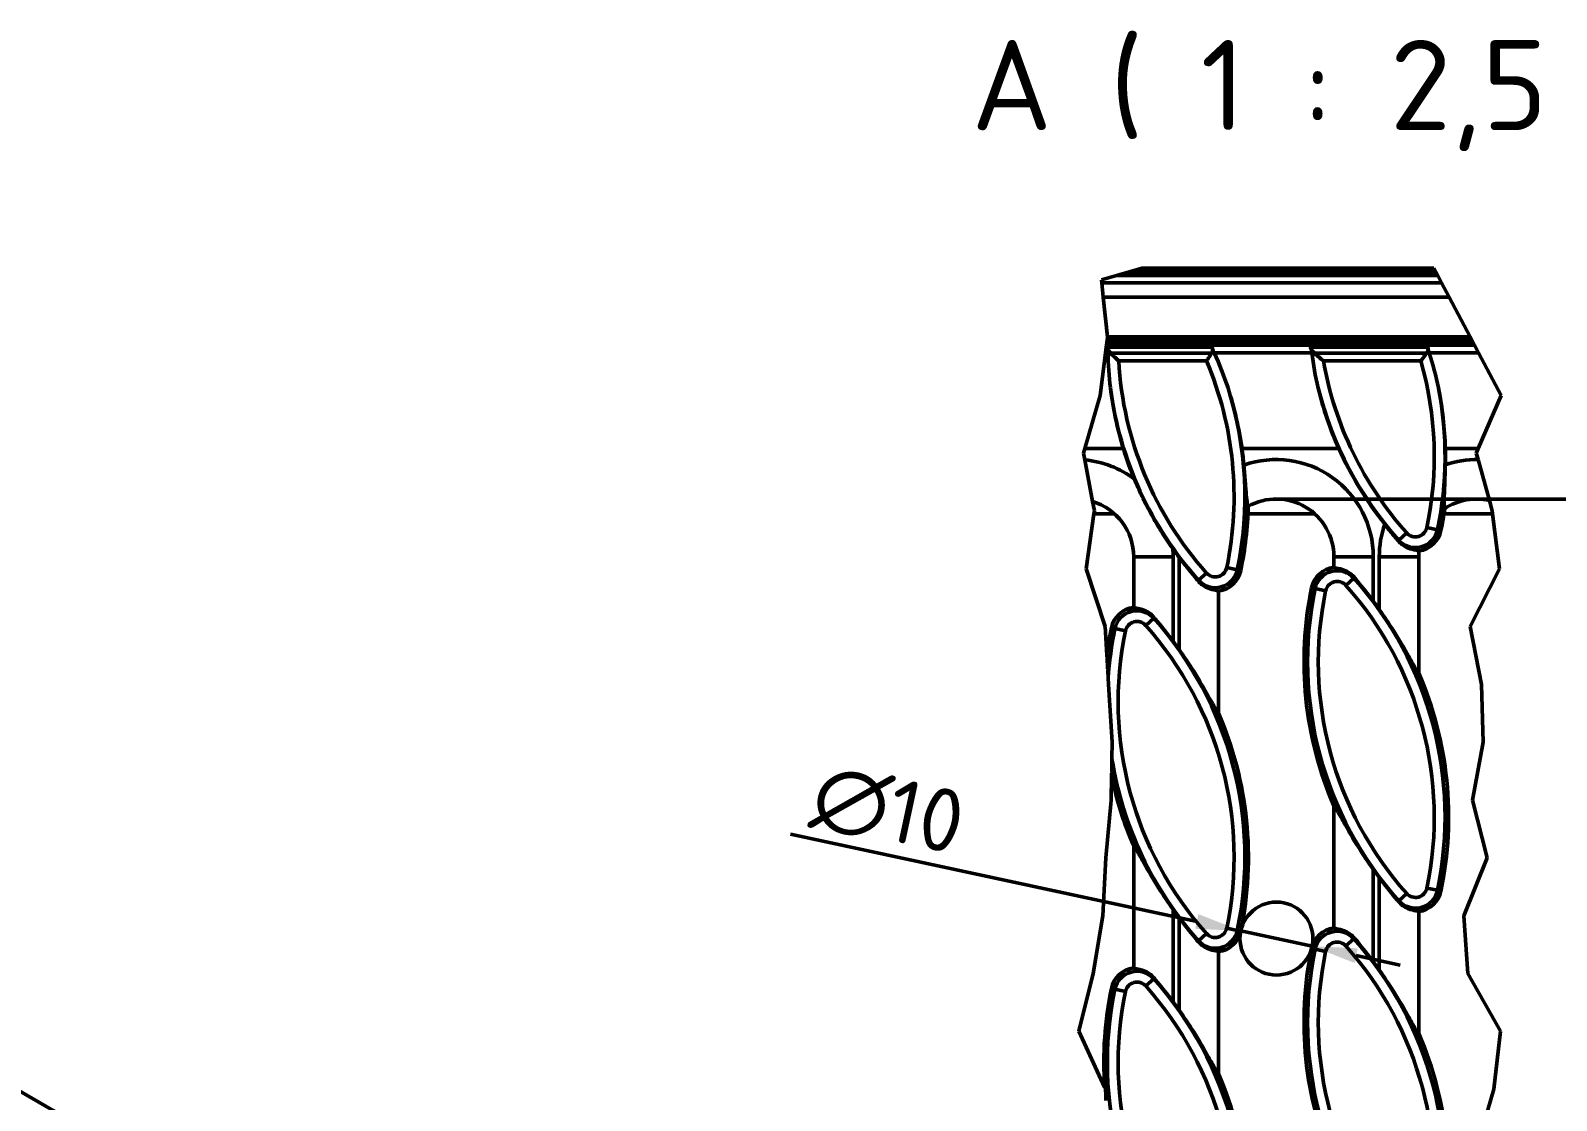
# Model space of a CAD drawing. Header units: millimetres. Extents: x 0 to 2219, y -32 to 1188.
# Drawn here: x 370.5 to 539.9, y 165.8 to 284.5 of the extents above; entities that cross this region are included whole.
import ezdxf

# ---------------------------------------------------------------- set-up
doc = ezdxf.new("R2010")
doc.units = ezdxf.units.MM
doc.header["$LTSCALE"] = 2
doc.layers.get('Defpoints').update_dxf_attribs({"lineweight": 50})
for name, color, linetype, lineweight in [('Bemaßung (ISO)', 7, 'Continuous', 50), ('Bruchlinie (ISO)', 7, 'Continuous', 50), ('Sichtbar (ISO)', 7, 'Continuous', 50), ('Sichtbar schmal (ISO)', 7, 'Continuous', 50), ('Skizziergeometrie (ISO)', 7, 'Continuous', 50), ('Symbol (ISO)', 7, 'Continuous', 50)]:
    doc.layers.add(name, color=color, linetype=linetype, lineweight=lineweight)
doc.styles.add('TXT 3_5', font='isocpeur.ttf')
doc.styles.add('TXT 5_0', font='isocpeur.ttf')
doc.dimstyles.new('Anrin Standard (DIN)', dxfattribs={"dimscale": 2, "dimtxt": 3.5, "dimasz": 2.5, "dimexe": 2, "dimexo": 0, "dimgap": 0.8, "dimtad": 1, "dimrnd": 1e-08, "dimtxsty": 'TXT 3_5', "dimcen": 0.09, "dimdle": 10, "dimclrd": 256, "dimclre": 256, "dimclrt": 256, "dimadec": 0, "dimazin": 2, "dimtfac": 0.714286, "dimtmove": 0, "dimatfit": 3, "dimfxl": 1, "dimtolj": 1, "dimlwd": -1, "dimlwe": -1, "dimarcsym": 0})

# ---------------------------------------------------------------- blocks, each defined once
blk = doc.blocks.new('*D41')
at = {"layer": 'Bemaßung (ISO)', "transparency": 16777216}
for p, q in [((508.81, 232.5), (557.85, 232.5)), ((553.85, 227.5), (553.85, 117.5)), ((508.81, 112.5), (557.85, 112.5))]:
    blk.add_line(p, q, dxfattribs=at)
for points in [[(553.01, 227.5), (554.68, 227.5), (553.85, 232.5)], [(553.01, 117.5), (554.68, 117.5), (553.85, 112.5)]]:
    blk.add_solid(points, dxfattribs=at)
at = {"layer": 'Defpoints', "color": 0, "transparency": 16777216}
for p in [(508.81, 232.5), (508.81, 112.5), (553.85, 112.5)]:
    blk.add_point(p, dxfattribs=at)
at = {"layer": 'Bemaßung (ISO)', "transparency": 16777216, "insert": (545.25, 166.55), "char_height": 7, "attachment_point": 1, "rotation": 90, "style": 'TXT 3_5'}
blk.add_mtext('\\A1;150', dxfattribs=at)
blk = doc.blocks.new('*D42')
at = {"layer": 'Bemaßung (ISO)', "transparency": 16777216}
for p, q in [((499.99, 185.64), (454.91, 195.32)), ((512.8, 182.9), (504.88, 184.6)), ((517.69, 181.85), (522.58, 180.8))]:
    blk.add_line(p, q, dxfattribs=at)
for points in [[(500.17, 186.46), (499.82, 184.83), (504.88, 184.6)], [(517.86, 182.66), (517.51, 181.03), (512.8, 182.9)]]:
    blk.add_solid(points, dxfattribs=at)
at = {"layer": 'Defpoints', "color": 0, "transparency": 16777216}
for p in [(504.88, 184.6), (512.8, 182.9)]:
    blk.add_point(p, dxfattribs=at)
at = {"layer": 'Bemaßung (ISO)', "transparency": 16777216, "insert": (458.28, 203.39), "char_height": 7, "attachment_point": 1, "rotation": 347.8887, "style": 'TXT 3_5'}
blk.add_mtext('\\A1;∅10', dxfattribs=at)

msp = doc.modelspace()

# ---------------------------------------------------------------- linework, layer by layer
at = {"layer": 'Bruchlinie (ISO)'}
for p, q in [((491.0714, 257.3015), (492.4908, 257.7015)), ((493.9101, 258.1015), (492.4908, 257.7015)), ((526.5236, 257.7015), (526.312, 258.1015)), ((526.5236, 257.7015), (526.7353, 257.3015)), ((489.4065, 256.8323), (491.0714, 257.3015)), ((489.441, 256.5015), (489.4065, 256.8323)), ((489.441, 256.5015), (489.4431, 256.481)), ((489.6076, 254.9015), (489.4431, 256.481)), ((526.7353, 257.3015), (527.1586, 256.5015)), ((527.1694, 256.481), (527.1586, 256.5015)), ((527.1694, 256.481), (528.0052, 254.9015)), ((490.0658, 250.5015), (489.6076, 254.9015)), ((528.0052, 254.9015), (530.3333, 250.5015)), ((489.9699, 249.5855), (489.8625, 248.7286)), ((489.9699, 249.5855), (490.0145, 249.9415)), ((490.0145, 249.9415), (490.0346, 250.1015)), ((490.0744, 250.4189), (490.0346, 250.1015)), ((490.0658, 250.5015), (490.0744, 250.4189)), ((530.545, 250.1015), (530.3333, 250.5015)), ((530.545, 250.1015), (530.6296, 249.9415)), ((530.6296, 249.9415), (530.818, 249.5855)), ((531.2714, 248.7286), (530.818, 249.5855)), ((489.2702, 244.0054), (489.8625, 248.7286)), ((531.2714, 248.7286), (533.7706, 244.0054)), ((487.5534, 238.1015), (489.2702, 244.0054)), ((533.7706, 244.0054), (531.2408, 238.1015)), ((487.4052, 237.592), (487.5534, 238.1015)), ((487.548, 236.8404), (487.4052, 237.592)), ((531.2408, 238.1015), (531.0225, 237.592)), ((531.0225, 237.592), (531.2187, 236.8817)), ((488.423, 232.2325), (487.548, 236.8404)), ((531.2187, 236.8817), (532.4742, 232.3367)), ((488.6231, 231.1786), (488.423, 232.2325)), ((532.4742, 232.3367), (532.7942, 231.1786)), ((487.7155, 224.7651), (488.5796, 230.8713)), ((488.5796, 230.8713), (488.6231, 231.1786)), ((532.7942, 231.1786), (532.8335, 230.8713)), ((532.8335, 230.8713), (533.6153, 224.7651)), ((489.8332, 218.3517), (487.7155, 224.7651)), ((533.6153, 224.7651), (530.3254, 218.3517)), ((490.0115, 215.2001), (489.8332, 218.3517)), ((530.3254, 218.3517), (531.6127, 211.9383)), ((490.1962, 211.9383), (490.1561, 212.6468)), ((490.6083, 205.5248), (490.1962, 211.9383)), ((531.6127, 211.9383), (531.7876, 205.5248)), ((490.5739, 203.6812), (490.6083, 205.5248)), ((531.7876, 205.5248), (530.5927, 199.1114)), ((490.4885, 199.1114), (490.5373, 201.7211)), ((489.8851, 192.6979), (490.4885, 199.1114)), ((530.5927, 199.1114), (532.2361, 192.6979)), ((489.5614, 186.2845), (489.8851, 192.6979)), ((532.2361, 192.6979), (529.638, 186.2845)), ((488.4782, 179.8711), (489.5614, 186.2845)), ((529.638, 186.2845), (530.0693, 179.8711)), ((486.9044, 173.4576), (488.4782, 179.8711)), ((530.0693, 179.8711), (533.6904, 173.4576)), ((489.7671, 167.271), (486.9044, 173.4576)), ((533.6904, 173.4576), (532.9522, 167.0442)), ((532.9522, 167.0442), (531.121, 160.6308))]:
    msp.add_line(p, q, dxfattribs=at)
for points, weights in [([(490.1561, 212.6468), (490.0842, 213.9171), (490.0115, 215.2001)], [1, 1.00051237148, 1.00000065586]), ([(490.5373, 201.7211), (490.5557, 202.706), (490.5739, 203.6812)], [1.00000041481, 1.00030102862, 1]), ([(489.8721, 167.0442), (489.8197, 167.1575), (489.7671, 167.271)], [1.00003495906, 1.00002240336, 1.00000015198]), ([(489.8962, 165.7848), (489.8841, 166.4152), (489.8721, 167.0442)], [1.00000380315, 1.00067987736, 1.00110971986])]:
    msp.add_rational_spline(points, weights, degree=2, dxfattribs=at)
at = {"layer": 'Sichtbar (ISO)'}
for p, q in [((526.312, 258.1015), (493.9101, 258.1015)), ((527.1586, 256.5015), (489.441, 256.5015)), ((528.0052, 254.9015), (489.6076, 254.9015)), ((530.6296, 249.9415), (490.0145, 249.9415)), ((490.0346, 250.1015), (530.545, 250.1015)), ((491.8445, 238.1015), (487.5534, 238.1015)), ((515.7563, 238.1015), (505.0144, 238.1015)), ((531.2408, 238.1015), (527.5844, 238.1015)), ((391.2896, 154.1523), (249.8683, 235.802)), ((492.9869, 226.1015), (492.9869, 220.485)), ((515.2091, 226.1015), (515.2091, 224.9295)), ((524.6313, 213.1956), (524.6313, 226.1015)), ((502.4091, 208.7512), (502.4091, 222.2958)), ((515.2091, 198.4741), (515.2091, 184.9295)), ((492.9869, 194.0297), (492.9869, 180.485)), ((524.6313, 173.1956), (524.6313, 186.7402)), ((502.4091, 168.7512), (502.4091, 182.2958))]:
    msp.add_line(p, q, dxfattribs=at)
for centre, radius, start, end in [((529.844, 250.0039), 39.82, 197.391839, 202.585849), ((465.552, 232.7769), 39.82, 5.029542, 7.684437), ((552.0662, 254.4484), 39.82, 204.237398, 218.421227), ((487.7742, 237.2214), 39.82, 358.699072, 1.266545), ((486.5869, 226.1015), 6.4, 0, 73.32799), ((508.8091, 226.1015), 6.4, 0, 118.988229), ((531.0313, 226.1015), 6.4, 76.970466, 123.182868), ((465.552, 232.7769), 40.1699, 348.215004, 358.463386), ((487.7742, 237.2214), 40.1699, 348.215004, 351.750855), ((524.2684, 229.6073), 2.8899, 277.862549, 348.215004), ((529.844, 250.0039), 39.82, 215.261188, 216.964052), ((531.0313, 226.1015), 6.4, 174.233737, 180), ((502.0461, 225.1629), 2.8899, 277.214909, 348.215004), ((515.572, 222.0624), 2.8899, 97.214909, 168.215004), ((552.0662, 214.4484), 40.1699, 168.215004, 203.432382), ((493.3498, 217.618), 2.8899, 97.214909, 168.215004), ((487.7742, 197.2214), 39.82, 35.357831, 36.964052), ((529.844, 210.0039), 40.1699, 168.215004, 172.567731), ((465.552, 192.7769), 39.82, 35.357831, 36.964052), ((487.7742, 197.2214), 40.1699, 348.215004, 23.432382), ((465.552, 192.7769), 40.1699, 348.215004, 23.432382), ((529.844, 210.0039), 40.1699, 191.89947, 203.432382), ((552.0662, 214.4484), 39.82, 215.357831, 216.964052), ((524.2684, 189.6073), 2.8899, 277.214909, 348.215004), ((529.844, 210.0039), 39.82, 215.357831, 216.964052), ((515.572, 182.0624), 2.8899, 97.214909, 168.215004), ((502.0461, 185.1629), 2.8899, 277.214909, 348.215004), ((552.0662, 174.4484), 40.1699, 168.215004, 203.432382), ((493.3498, 177.618), 2.8899, 97.214909, 168.215004), ((487.7742, 157.2214), 39.82, 35.357831, 36.964052), ((529.844, 170.0039), 40.1699, 168.215004, 183.901085), ((465.552, 152.7769), 39.82, 35.357831, 36.964052), ((487.7742, 157.2214), 40.1699, 348.215004, 23.432382), ((465.552, 152.7769), 40.1699, 348.215004, 23.432382)]:
    msp.add_arc(centre, radius, start, end, dxfattribs=at)
for centre, major_axis, ratio, start_param, end_param in [((509.7672, 246.4017), (-4.6354, 25.1068), 0.75916737, 1.33962574, 1.4938401), ((481.1023, 238.1427), (-10.0654, 26.3371), 0.82687488, 4.65059872, 4.79963169), ((532.483, 248.2932), (-7.8967, 24.3015), 0.75336516, 1.31331061, 1.46985558), ((505.7222, 240.7237), (-5.6282, 26.3175), 0.79843426, 4.69743, 4.84778186), ((529.844, 249.7429), (0, -39.7435), 0.99997843, 4.83649189, 5.00966029), ((465.552, 232.5152), (0, 39.8567), 0.99997843, 4.85301352, 5.02632966), ((552.0662, 254.1875), (0, -39.7143), 0.99997843, 4.95042115, 5.12941456), ((487.7742, 236.9598), (0, 39.8275), 0.99997843, 4.74105993, 4.91113298)]:
    msp.add_ellipse(centre, major_axis=major_axis, ratio=ratio, start_param=start_param, end_param=end_param, dxfattribs=at)
for points, knots in [([(490.0804, 249.3542), (490.0824, 249.3414), (490.0845, 249.3282), (490.0969, 249.2542), (490.1092, 249.1862), (490.1332, 249.0261), (490.144, 248.9328), (490.1493, 248.8276), (490.1497, 248.8183), (490.1503, 248.8048), (490.1504, 248.8006), (490.1507, 248.7932), (490.1508, 248.7901), (490.151, 248.784), (490.151, 248.7811), (490.1512, 248.7742), (490.1513, 248.7701), (490.1516, 248.7561), (490.1518, 248.746), (490.1519, 248.7335), (490.1519, 248.7311), (490.1519, 248.7286)], [-0.4521049801, -0.4521049801, -0.4521049801, -0.4521049801, -0.4451867768, -0.4451867768, -0.4144901446, -0.4144901446, -0.3781283898, -0.3781283898, -0.3745903288, -0.3745903288, -0.3729980042, -0.3729980042, -0.3718102693, -0.3718102693, -0.3707028209, -0.3707028209, -0.3691844322, -0.3691844322, -0.3653710314, -0.3653710314, -0.3644467005, -0.3644467005, -0.3644467005, -0.3644467005]), ([(490.4376, 248.6714), (490.3351, 248.7725), (490.2462, 248.8963), (490.1387, 249.1129), (490.1011, 249.2353), (490.0804, 249.3542)], [0.930732609, 0.930732609, 0.930732609, 0.930732609, 0.993776587, 0.993776587, 1.052486972, 1.052486972, 1.052486972, 1.052486972]), ([(501.7011, 249.3542), (501.7354, 249.2342), (501.7535, 249.1071), (501.7348, 248.8898), (501.698, 248.7705), (501.6353, 248.6714)], [0.028992712, 0.028992712, 0.028992712, 0.028992712, 0.089033756, 0.089033756, 0.144418619, 0.144418619, 0.144418619, 0.144418619]), ([(501.92, 248.7286), (501.9196, 248.7294), (501.9192, 248.7302), (501.9136, 248.7423), (501.9084, 248.7535), (501.9012, 248.7696), (501.899, 248.7744), (501.8954, 248.7826), (501.8938, 248.7861), (501.8909, 248.7927), (501.8896, 248.7958), (501.8864, 248.8032), (501.8845, 248.8074), (501.8781, 248.8222), (501.8736, 248.8329), (501.8307, 248.9361), (501.7986, 249.0281), (501.7537, 249.1725), (501.7385, 249.2261), (501.7162, 249.3034), (501.7086, 249.3296), (501.7011, 249.3542)], [-0.3672322555, -0.3672322555, -0.3672322555, -0.3672322555, -0.3668953656, -0.3668953656, -0.3622139698, -0.3622139698, -0.360233458, -0.360233458, -0.3588038923, -0.3588038923, -0.3575041427, -0.3575041427, -0.3557718645, -0.3557718645, -0.3514034205, -0.3514034205, -0.3134733518, -0.3134733518, -0.2891428124, -0.2891428124, -0.2755854269, -0.2755854269, -0.2755854269, -0.2755854269]), ([(512.6249, 249.3542), (512.628, 249.3427), (512.6313, 249.3308), (512.6519, 249.2572), (512.6725, 249.188), (512.715, 249.0271), (512.7364, 248.9339), (512.7538, 248.8283), (512.7553, 248.8188), (512.7574, 248.805), (512.7581, 248.8008), (512.7591, 248.7933), (512.7596, 248.7901), (512.7605, 248.784), (512.7609, 248.7811), (512.7619, 248.7741), (512.7624, 248.7701), (512.7643, 248.756), (512.7656, 248.7459), (512.7671, 248.7334), (512.7674, 248.731), (512.7677, 248.7286)], [-0.4467467386, -0.4467467386, -0.4467467386, -0.4467467386, -0.4404263191, -0.4404263191, -0.4085990158, -0.4085990158, -0.3717115307, -0.3717115307, -0.3680627673, -0.3680627673, -0.366431479, -0.366431479, -0.3652190699, -0.3652190699, -0.3640918051, -0.3640918051, -0.3625512047, -0.3625512047, -0.35870747, -0.35870747, -0.3577899213, -0.3577899213, -0.3577899213, -0.3577899213]), ([(513.0628, 248.6714), (512.9468, 248.7733), (512.8416, 248.8989), (512.7098, 249.1158), (512.6589, 249.2364), (512.6249, 249.3542)], [0.932626831, 0.932626831, 0.932626831, 0.932626831, 0.998911821, 0.998911821, 1.057838255, 1.057838255, 1.057838255, 1.057838255]), ([(525.6471, 249.3542), (525.6657, 249.2341), (525.6679, 249.1078), (525.6254, 248.891), (525.5758, 248.7709), (525.504, 248.6714)], [0.02841016, 0.02841016, 0.02841016, 0.02841016, 0.087675998, 0.087675998, 0.144490365, 0.144490365, 0.144490365, 0.144490365]), ([(525.783, 248.7286), (525.7821, 248.7313), (525.7813, 248.734), (525.7771, 248.7467), (525.7739, 248.7567), (525.7693, 248.7712), (525.768, 248.7757), (525.7656, 248.7834), (525.7646, 248.7867), (525.7626, 248.793), (525.7617, 248.7961), (525.7596, 248.8032), (525.7583, 248.8074), (525.7541, 248.8217), (525.7512, 248.8319), (525.7213, 248.938), (525.701, 249.0325), (525.6753, 249.1775), (525.6672, 249.2302), (525.6553, 249.3054), (525.6513, 249.3305), (525.6471, 249.3542)], [-0.3680676843, -0.3680676843, -0.3680676843, -0.3680676843, -0.3670030549, -0.3670030549, -0.3630100052, -0.3630100052, -0.3612482816, -0.3612482816, -0.3599482879, -0.3599482879, -0.358746313, -0.358746313, -0.3571139673, -0.3571139673, -0.3530936922, -0.3530936922, -0.3153576761, -0.3153576761, -0.2918493674, -0.2918493674, -0.2789952345, -0.2789952345, -0.2789952345, -0.2789952345]), ([(491.3253, 247.8228), (491.3238, 247.8243), (491.3222, 247.8257), (491.1848, 247.9556), (491.0484, 248.0852), (490.7929, 248.3292), (490.6715, 248.4458), (490.5176, 248.594), (490.4767, 248.6335), (490.4376, 248.6714)], [-0.00079701, -0.00079701, -0.00079701, -0.00079701, 0, 0, 0.070077303, 0.070077303, 0.136233773, 0.136233773, 0.161129525, 0.161129525, 0.161129525, 0.161129525]), ([(501.6353, 248.6714), (501.5862, 248.5961), (501.5317, 248.5126), (501.4136, 248.3324), (501.3499, 248.2355), (501.2178, 248.0349), (501.1492, 247.931), (501.0795, 247.8257), (501.0785, 247.8243), (501.0776, 247.8228)], [0.382982229, 0.382982229, 0.382982229, 0.382982229, 0.42713138, 0.42713138, 0.472833961, 0.472833961, 0.519503103, 0.519503103, 0.520160019, 0.520160019, 0.520160019, 0.520160019]), ([(514.059, 247.8228), (514.0572, 247.8243), (514.0555, 247.8257), (513.8919, 247.9633), (513.7289, 248.1013), (513.427, 248.3584), (513.284, 248.4809), (513.1228, 248.6196), (513.0924, 248.6458), (513.0628, 248.6714)], [-0.000850515, -0.000850515, -0.000850515, -0.000850515, 0, 0, 0.079303638, 0.079303638, 0.15301084, 0.15301084, 0.170541221, 0.170541221, 0.170541221, 0.170541221]), ([(525.504, 248.6714), (525.4544, 248.6045), (525.4, 248.5313), (525.2714, 248.3586), (525.1956, 248.2571), (525.0377, 248.0463), (524.9552, 247.9366), (524.8716, 247.8257), (524.8705, 247.8243), (524.8694, 247.8228)], [0.390745137, 0.390745137, 0.390745137, 0.390745137, 0.430988134, 0.430988134, 0.480959897, 0.480959897, 0.532341208, 0.532341208, 0.533027086, 0.533027086, 0.533027086, 0.533027086]), ([(505.2186, 236.2679), (505.2327, 236.1073), (505.2467, 235.9464), (505.3131, 235.1631), (505.3603, 234.5566), (505.4433, 233.494), (505.4796, 233.0329), (505.5503, 232.3296), (505.5842, 232.0699), (505.6493, 231.7876), (505.6776, 231.7195), (505.7075, 231.6997)], [-2.655256493, -2.655256493, -2.655256493, -2.655256493, -2.594613003, -2.594613003, -2.359292572, -2.359292572, -2.140854077, -2.140854077, -1.949475423, -1.949475423, -1.816570409, -1.816570409, -1.816570409, -1.816570409]), ([(527.5839, 236.3173), (527.5773, 236.0323), (527.57, 235.7473), (527.5419, 234.7845), (527.517, 234.1296), (527.4767, 233.0539), (527.4605, 232.6077), (527.4535, 231.9743), (527.4583, 231.7518), (527.4889, 231.5256), (527.506, 231.4738), (527.5285, 231.4579)], [-2.722822417, -2.722822417, -2.722822417, -2.722822417, -2.614029808, -2.614029808, -2.351259793, -2.351259793, -2.127811428, -2.127811428, -1.951431562, -1.951431562, -1.840039409, -1.840039409, -1.840039409, -1.840039409]), ([(497.3298, 227.0157), (497.2475, 227.1324), (497.1669, 227.2471), (496.6844, 227.9423), (496.2909, 228.5365), (495.6451, 229.5772), (495.3982, 229.9925), (494.9275, 230.8244), (494.7164, 231.2148), (494.2432, 232.1315), (493.9945, 232.6433), (493.5238, 233.664), (493.2968, 234.1845), (493.078, 234.7104)], [-4.266180029, -4.266180029, -4.266180029, -4.266180029, -4.221635639, -4.221635639, -3.990900174, -3.990900174, -3.837994707, -3.837994707, -3.69946469, -3.69946469, -3.52816137, -3.52816137, -3.355018436, -3.355018436, -3.355018436, -3.355018436]), ([(522.3458, 227.8893), (522.1995, 228.0645), (522.051, 228.2433), (521.5598, 228.8398), (521.2124, 229.2697), (520.8687, 229.7027)], [-1.216094438, -1.216094438, -1.216094438, -1.216094438, -1.125902361, -1.125902361, -0.919967957, -0.919967957, -0.919967957, -0.919967957]), ([(524.6637, 226.7445), (524.614, 226.7898), (524.4474, 226.8122), (524.0236, 226.894), (523.7703, 226.9514), (523.2643, 227.1564), (523.0227, 227.2844), (522.6296, 227.5873), (522.4807, 227.7278), (522.3458, 227.8893)], [-3.07038747, -3.07038747, -3.07038747, -3.07038747, -2.901341479, -2.901341479, -2.748096948, -2.748096948, -2.622729619, -2.622729619, -2.539880525, -2.539880525, -2.539880525, -2.539880525]), ([(500.1177, 223.4396), (500.0822, 223.4819), (500.0465, 223.5244), (499.4454, 224.2428), (498.8573, 224.9733), (498.2306, 225.7907), (498.1293, 225.9242), (498.0273, 226.0596)], [0.709582647, 0.709582647, 0.709582647, 0.709582647, 0.73010989, 0.73010989, 1.054656499, 1.054656499, 1.116700016, 1.116700016, 1.116700016, 1.116700016]), ([(515.2091, 224.9295), (515.2494, 224.8985), (515.3525, 224.8734), (515.7331, 224.7993), (516.0512, 224.7388), (516.5374, 224.5316), (516.6903, 224.4552), (516.9973, 224.2605), (517.1509, 224.1417), (517.3583, 223.945), (517.4307, 223.8681), (517.5005, 223.7857)], [0.043364886, 0.043364886, 0.043364886, 0.043364886, 0.19996601, 0.19996601, 0.399932019, 0.399932019, 0.475600656, 0.475600656, 0.551269293, 0.551269293, 0.592993875, 0.592993875, 0.592993875, 0.592993875]), ([(517.5005, 223.7857), (517.536, 223.7434), (517.5717, 223.7009), (518.1728, 222.9825), (518.7609, 222.252), (519.3875, 221.4346), (519.4889, 221.301), (519.5909, 221.1657)], [0.709582647, 0.709582647, 0.709582647, 0.709582647, 0.73010989, 0.73010989, 1.054656499, 1.054656499, 1.116700016, 1.116700016, 1.116700016, 1.116700016]), ([(502.4091, 222.2958), (502.3688, 222.3267), (502.2657, 222.3519), (501.8851, 222.426), (501.567, 222.4865), (501.0808, 222.6937), (500.9279, 222.7701), (500.6209, 222.9647), (500.4673, 223.0835), (500.2599, 223.2803), (500.1875, 223.3572), (500.1177, 223.4396)], [0.043364886, 0.043364886, 0.043364886, 0.043364886, 0.19996601, 0.19996601, 0.399932019, 0.399932019, 0.475600656, 0.475600656, 0.551269293, 0.551269293, 0.592993875, 0.592993875, 0.592993875, 0.592993875]), ([(492.9869, 220.485), (493.0272, 220.4541), (493.1303, 220.4289), (493.5108, 220.3549), (493.8289, 220.2943), (494.3152, 220.0872), (494.4681, 220.0107), (494.7751, 219.8161), (494.9287, 219.6973), (495.136, 219.5006), (495.2084, 219.4236), (495.2782, 219.3412)], [0.043364886, 0.043364886, 0.043364886, 0.043364886, 0.19996601, 0.19996601, 0.399932019, 0.399932019, 0.475600656, 0.475600656, 0.551269293, 0.551269293, 0.592993875, 0.592993875, 0.592993875, 0.592993875]), ([(520.2495, 220.2644), (520.7959, 219.4933), (521.3531, 218.6634), (522.492, 216.8563), (523.0586, 215.8796), (523.8274, 214.5054), (524.1525, 213.9054), (524.4277, 213.4448), (524.4895, 213.3469), (524.5816, 213.2235), (524.6136, 213.1942), (524.6313, 213.1956)], [-1.17413138, -1.17413138, -1.17413138, -1.17413138, -0.82821986, -0.82821986, -0.41657877, -0.41657877, -0.15549961, -0.15549961, -0.07774981, -0.07774981, -0.0059838, -0.0059838, -0.0059838, -0.0059838]), ([(495.2782, 219.3412), (495.3138, 219.2989), (495.3494, 219.2564), (495.9506, 218.538), (496.5386, 217.8075), (497.1653, 216.9901), (497.2667, 216.8566), (497.3687, 216.7212)], [0.709582647, 0.709582647, 0.709582647, 0.709582647, 0.73010989, 0.73010989, 1.054656499, 1.054656499, 1.116700016, 1.116700016, 1.116700016, 1.116700016]), ([(498.0273, 215.82), (498.5736, 215.0488), (499.1309, 214.219), (500.2698, 212.4119), (500.8364, 211.4351), (501.6052, 210.0609), (501.9303, 209.461), (502.2055, 209.0004), (502.2673, 208.9024), (502.3593, 208.7791), (502.3914, 208.7497), (502.4091, 208.7512)], [-1.17413138, -1.17413138, -1.17413138, -1.17413138, -0.82821986, -0.82821986, -0.41657877, -0.41657877, -0.15549961, -0.15549961, -0.07774981, -0.07774981, -0.0059838, -0.0059838, -0.0059838, -0.0059838]), ([(519.5909, 191.4053), (519.0445, 192.1764), (518.4873, 193.0063), (517.3484, 194.8134), (516.7818, 195.7901), (516.013, 197.1643), (515.6879, 197.7643), (515.4127, 198.2249), (515.3509, 198.3228), (515.2588, 198.4462), (515.2268, 198.4756), (515.2091, 198.4741)], [-1.17413138, -1.17413138, -1.17413138, -1.17413138, -0.82821986, -0.82821986, -0.41657877, -0.41657877, -0.15549961, -0.15549961, -0.07774981, -0.07774981, -0.0059838, -0.0059838, -0.0059838, -0.0059838]), ([(497.3687, 186.9608), (496.8223, 187.732), (496.265, 188.5619), (495.1262, 190.369), (494.5596, 191.3457), (493.7908, 192.7199), (493.4657, 193.3199), (493.1905, 193.7805), (493.1287, 193.8784), (493.0366, 194.0017), (493.0046, 194.0311), (492.9869, 194.0297)], [-1.17413138, -1.17413138, -1.17413138, -1.17413138, -0.82821986, -0.82821986, -0.41657877, -0.41657877, -0.15549961, -0.15549961, -0.07774981, -0.07774981, -0.0059838, -0.0059838, -0.0059838, -0.0059838]), ([(522.34, 187.884), (522.3044, 187.9263), (522.2688, 187.9688), (521.6676, 188.6872), (521.0795, 189.4177), (520.4529, 190.2352), (520.3515, 190.3687), (520.2495, 190.504)], [0.709582647, 0.709582647, 0.709582647, 0.709582647, 0.73010989, 0.73010989, 1.054656499, 1.054656499, 1.116700016, 1.116700016, 1.116700016, 1.116700016]), ([(524.6313, 186.7402), (524.591, 186.7712), (524.4879, 186.7963), (524.1074, 186.8704), (523.7893, 186.9309), (523.303, 187.1381), (523.1501, 187.2145), (522.8431, 187.4092), (522.6895, 187.528), (522.4822, 187.7247), (522.4098, 187.8016), (522.34, 187.884)], [0.043364886, 0.043364886, 0.043364886, 0.043364886, 0.19996601, 0.19996601, 0.399932019, 0.399932019, 0.475600656, 0.475600656, 0.551269293, 0.551269293, 0.592993875, 0.592993875, 0.592993875, 0.592993875]), ([(500.1177, 183.4396), (500.0822, 183.4819), (500.0465, 183.5244), (499.4454, 184.2428), (498.8573, 184.9733), (498.2306, 185.7907), (498.1293, 185.9242), (498.0273, 186.0596)], [0.709582647, 0.709582647, 0.709582647, 0.709582647, 0.73010989, 0.73010989, 1.054656499, 1.054656499, 1.116700016, 1.116700016, 1.116700016, 1.116700016]), ([(515.2091, 184.9295), (515.2494, 184.8985), (515.3525, 184.8734), (515.7331, 184.7993), (516.0512, 184.7388), (516.5374, 184.5316), (516.6903, 184.4552), (516.9973, 184.2605), (517.1509, 184.1417), (517.3583, 183.945), (517.4307, 183.8681), (517.5005, 183.7857)], [0.043364886, 0.043364886, 0.043364886, 0.043364886, 0.19996601, 0.19996601, 0.399932019, 0.399932019, 0.475600656, 0.475600656, 0.551269293, 0.551269293, 0.592993875, 0.592993875, 0.592993875, 0.592993875]), ([(502.4091, 182.2958), (502.3688, 182.3267), (502.2657, 182.3519), (501.8851, 182.426), (501.567, 182.4865), (501.0808, 182.6937), (500.9279, 182.7701), (500.6209, 182.9647), (500.4673, 183.0835), (500.2599, 183.2803), (500.1875, 183.3572), (500.1177, 183.4396)], [0.043364886, 0.043364886, 0.043364886, 0.043364886, 0.19996601, 0.19996601, 0.399932019, 0.399932019, 0.475600656, 0.475600656, 0.551269293, 0.551269293, 0.592993875, 0.592993875, 0.592993875, 0.592993875]), ([(517.5005, 183.7857), (517.536, 183.7434), (517.5717, 183.7009), (518.1728, 182.9825), (518.7609, 182.252), (519.3875, 181.4346), (519.4889, 181.301), (519.5909, 181.1657)], [0.709582647, 0.709582647, 0.709582647, 0.709582647, 0.73010989, 0.73010989, 1.054656499, 1.054656499, 1.116700016, 1.116700016, 1.116700016, 1.116700016]), ([(492.9869, 180.485), (493.0272, 180.4541), (493.1303, 180.4289), (493.5108, 180.3549), (493.8289, 180.2943), (494.3152, 180.0872), (494.4681, 180.0107), (494.7751, 179.8161), (494.9287, 179.6973), (495.136, 179.5006), (495.2084, 179.4236), (495.2782, 179.3412)], [0.043364886, 0.043364886, 0.043364886, 0.043364886, 0.19996601, 0.19996601, 0.399932019, 0.399932019, 0.475600656, 0.475600656, 0.551269293, 0.551269293, 0.592993875, 0.592993875, 0.592993875, 0.592993875]), ([(520.2495, 180.2644), (520.7959, 179.4933), (521.3531, 178.6634), (522.492, 176.8563), (523.0586, 175.8796), (523.8274, 174.5054), (524.1525, 173.9054), (524.4277, 173.4448), (524.4895, 173.3469), (524.5816, 173.2235), (524.6136, 173.1942), (524.6313, 173.1956)], [-1.17413138, -1.17413138, -1.17413138, -1.17413138, -0.82821986, -0.82821986, -0.41657877, -0.41657877, -0.15549961, -0.15549961, -0.07774981, -0.07774981, -0.0059838, -0.0059838, -0.0059838, -0.0059838]), ([(495.2782, 179.3412), (495.3138, 179.2989), (495.3494, 179.2564), (495.9506, 178.538), (496.5386, 177.8075), (497.1653, 176.9901), (497.2667, 176.8566), (497.3687, 176.7212)], [0.709582647, 0.709582647, 0.709582647, 0.709582647, 0.73010989, 0.73010989, 1.054656499, 1.054656499, 1.116700016, 1.116700016, 1.116700016, 1.116700016]), ([(498.0273, 175.82), (498.5736, 175.0488), (499.1309, 174.219), (500.2698, 172.4119), (500.8364, 171.4351), (501.6052, 170.0609), (501.9303, 169.461), (502.2055, 169.0004), (502.2673, 168.9024), (502.3593, 168.7791), (502.3914, 168.7497), (502.4091, 168.7512)], [-1.17413138, -1.17413138, -1.17413138, -1.17413138, -0.82821986, -0.82821986, -0.41657877, -0.41657877, -0.15549961, -0.15549961, -0.07774981, -0.07774981, -0.0059838, -0.0059838, -0.0059838, -0.0059838])]:
    msp.add_open_spline(points, degree=3, knots=knots, dxfattribs=at)
at = {"layer": 'Sichtbar schmal (ISO)'}
for p, q in [((492.4908, 257.7015), (526.5236, 257.7015)), ((489.4431, 256.481), (527.1694, 256.481)), ((526.7353, 257.3015), (491.0714, 257.3015)), ((530.818, 249.5855), (489.9699, 249.5855)), ((530.3333, 250.5015), (490.0658, 250.5015)), ((501.7011, 249.3542), (490.0804, 249.3542)), ((525.6471, 249.3542), (512.6249, 249.3542)), ((489.8625, 248.7286), (490.1519, 248.7286)), ((501.6353, 248.6714), (490.4376, 248.6714)), ((501.0776, 247.8228), (491.3253, 247.8228)), ((501.92, 248.7286), (512.7677, 248.7286)), ((525.504, 248.6714), (513.0628, 248.6714)), ((524.8694, 247.8228), (514.059, 247.8228)), ((525.783, 248.7286), (531.2714, 248.7286)), ((490.8541, 230.8713), (488.5796, 230.8713)), ((513.0763, 230.8713), (505.6767, 230.8713)), ((532.8335, 230.8713), (527.4391, 230.8713)), ((522.4073, 227.9442), (523.2987, 228.7408)), ((525.5414, 229.3417), (526.7116, 229.0976)), ((526.7116, 229.0976), (527.0974, 229.0171)), ((522.4073, 227.9442), (522.3458, 227.8893)), ((497.3687, 226.1015), (492.9869, 226.1015)), ((497.3687, 216.7212), (497.3687, 226.1015)), ((498.0273, 226.0596), (498.0273, 215.82)), ((519.5909, 226.1015), (515.2091, 226.1015)), ((519.5909, 221.1657), (519.5909, 226.1015)), ((520.2495, 226.1015), (524.6313, 226.1015)), ((520.2495, 226.1015), (520.2495, 220.2644)), ((500.1851, 223.4998), (501.0765, 224.2964)), ((503.3191, 224.8973), (504.4894, 224.6531)), ((504.4894, 224.6531), (504.8752, 224.5726)), ((517.4331, 223.7255), (516.5417, 222.9289)), ((517.4331, 223.7255), (517.5005, 223.7857)), ((500.1851, 223.4998), (500.1177, 223.4396)), ((513.1288, 222.5722), (512.743, 222.6527)), ((513.1288, 222.5722), (514.2991, 222.328)), ((495.2108, 219.281), (494.3195, 218.4845)), ((495.2108, 219.281), (495.2782, 219.3412)), ((490.9066, 218.1277), (490.5208, 218.2082)), ((490.9066, 218.1277), (492.0768, 217.8836)), ((519.5909, 181.1657), (519.5909, 191.4053)), ((520.2495, 190.504), (520.2495, 180.2644)), ((523.2987, 188.7408), (522.4073, 187.9442)), ((525.5414, 189.3417), (526.7116, 189.0976)), ((526.7116, 189.0976), (527.0974, 189.0171)), ((497.3687, 176.7212), (497.3687, 186.9608)), ((522.4073, 187.9442), (522.34, 187.884)), ((498.0273, 186.0596), (498.0273, 175.82)), ((503.3191, 184.8973), (504.4894, 184.6531)), ((504.4894, 184.6531), (504.8752, 184.5726)), ((500.1851, 183.4998), (500.1177, 183.4396)), ((501.0765, 184.2964), (500.1851, 183.4998)), ((517.4331, 183.7255), (516.5417, 182.9289)), ((517.4331, 183.7255), (517.5005, 183.7857)), ((513.1288, 182.5722), (512.743, 182.6527)), ((513.1288, 182.5722), (514.2991, 182.328)), ((490.9066, 178.1277), (490.5208, 178.2082)), ((490.9066, 178.1277), (492.0768, 177.8836)), ((495.2108, 179.281), (494.3195, 178.4845)), ((495.2108, 179.281), (495.2782, 179.3412))]:
    msp.add_line(p, q, dxfattribs=at)
for centre, radius, start, end in [((529.844, 250.0039), 38.5804, 183.240855, 221.784996), ((465.552, 232.7769), 38.5804, 348.215004, 22.953783), ((552.0662, 254.4484), 38.5804, 189.888593, 221.784996), ((487.7742, 237.2214), 38.5804, 348.215004, 15.949438), ((529.844, 250.0039), 39.7758, 187.483826, 221.784996), ((465.552, 232.7769), 39.7758, 348.215004, 17.629206), ((552.0662, 254.4484), 39.7758, 194.003644, 221.784996), ((487.7742, 237.2214), 39.7758, 348.215004, 11.018062), ((486.5869, 226.1015), 10.7818, 52.983411, 84.885855), ((508.8091, 226.1015), 10.7818, 0, 109.451695), ((531.0313, 226.1015), 10.7818, 89.004172, 108.647416), ((531.0313, 226.1015), 10.7818, 160.487901, 180), ((524.2684, 229.6073), 2.4958, 221.784996, 348.215004), ((524.2684, 229.6073), 1.3004, 221.784996, 348.215004), ((486.5869, 226.1015), 10.7818, 0, 4.863626), ((502.0461, 225.1629), 2.4958, 221.784996, 348.215004), ((502.0461, 225.1629), 1.3004, 221.784996, 348.215004), ((515.572, 222.0624), 2.4958, 41.784996, 168.215004), ((487.7742, 197.2214), 39.7758, 348.215004, 41.784996), ((552.0662, 214.4484), 39.7758, 168.215004, 221.784996), ((552.0662, 214.4484), 38.5804, 168.215004, 221.784996), ((515.572, 222.0624), 1.3004, 41.784996, 168.215004), ((487.7742, 197.2214), 38.5804, 348.215004, 41.784996), ((493.3498, 217.618), 2.4958, 41.784996, 168.215004), ((493.3498, 217.618), 1.3004, 41.784996, 168.215004), ((465.552, 192.7769), 39.7758, 348.215004, 41.784996), ((529.844, 210.0039), 39.7758, 168.215004, 176.190269), ((529.844, 210.0039), 38.5804, 168.215004, 221.784996), ((465.552, 192.7769), 38.5804, 348.215004, 41.784996), ((529.844, 210.0039), 39.7758, 189.146421, 221.784996), ((524.2684, 189.6073), 2.4958, 221.784996, 348.215004), ((524.2684, 189.6073), 1.3004, 221.784996, 348.215004), ((502.0461, 185.1629), 2.4958, 221.784996, 348.215004), ((502.0461, 185.1629), 1.3004, 221.784996, 348.215004), ((515.572, 182.0624), 2.4958, 41.784996, 168.215004), ((515.572, 182.0624), 1.3004, 41.784996, 168.215004), ((487.7742, 157.2214), 39.7758, 348.215004, 41.784996), ((552.0662, 174.4484), 39.7758, 168.215004, 221.784996), ((552.0662, 174.4484), 38.5804, 168.215004, 221.784996), ((487.7742, 157.2214), 38.5804, 348.215004, 41.784996), ((493.3498, 177.618), 2.4958, 41.784996, 168.215004), ((529.844, 170.0039), 39.7758, 168.215004, 221.784996), ((529.844, 170.0039), 38.5804, 168.215004, 221.784996), ((493.3498, 177.618), 1.3004, 41.784996, 168.215004), ((465.552, 152.7769), 38.5804, 348.215004, 41.784996), ((465.552, 152.7769), 39.7758, 348.215004, 41.784996)]:
    msp.add_arc(centre, radius, start, end, dxfattribs=at)
at = {"layer": 'Skizziergeometrie (ISO)'}
msp.add_circle((508.8396, 183.7455), 4.0498, dxfattribs=at)

# ---------------------------------------------------------------- texts
at = {"layer": 'Symbol (ISO)', "insert": (474.9585, 271.1015), "char_height": 10, "attachment_point": 7, "style": 'TXT 5_0'}
msp.add_mtext('A ( 1 : 2,5 )', dxfattribs=at)

# ---------------------------------------------------------------- dimensions: what is measured, and where the dimension line sits
at = {"layer": 'Bemaßung (ISO)'}
dim = msp.add_linear_dim(base=(553.848, 112.5015), p1=(508.8091, 232.5015), p2=(508.8091, 112.5015), angle=90, dimstyle='Anrin Standard (DIN)', override={"dimgap": 0.8, "dimdec": 2, "dimlfac": 1.25, "dimtol": 0, "dimlim": 0, "dimtp": 0, "dimtm": 0, "dimtdec": 2, "dimtofl": 0, "dimatfit": 1}, dxfattribs=at)
dim.commit()
dim.dimension.update_dxf_attribs({"geometry": '*D41', "text_midpoint": (553.848, 172.5015), "dimtype": 160})
dim = msp.add_diameter_dim_2p(p1=(512.7992, 182.8958), p2=(504.8799, 184.5952), dimstyle='Anrin Standard (DIN)', override={"dimgap": 0.8, "dimdec": 0, "dimlfac": 1.25, "dimtol": 0, "dimlim": 0, "dimtp": 0, "dimtm": 0, "dimtdec": 2, "dimatfit": 2}, dxfattribs=at)
dim.commit()
dim.dimension.update_dxf_attribs({"geometry": '*D42', "text_midpoint": (462.9777, 193.5869), "dimtype": 163})

doc.saveas('drawing.dxf')
